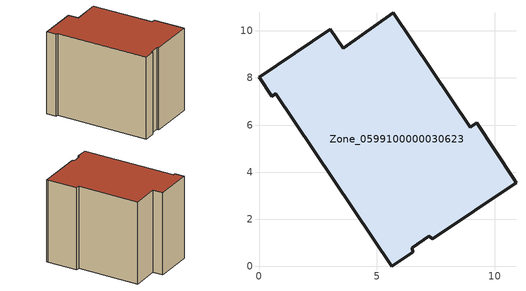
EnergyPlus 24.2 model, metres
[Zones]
Zone_0599100000030623
 floor ground (C_G): 0.7,7.33 0.54,7.22 0,8.04 3.03,10.06 3.58,9.26 5.69,10.77 8.96,5.91 9.24,6.09 10.81,3.73 10.91,3.56 7.37,1.17 7.21,1.27 6.5,0.79 6.53,0.6 5.63,0 z0
 wall outside (C_F): 3.58,9.26 3.03,10.06 0,8.04 0.54,7.22 0.7,7.33 5.63,0 6.53,0.6 6.5,0.79 7.21,1.27 7.37,1.17 10.91,3.56 10.81,3.73 9.24,6.09 8.96,5.91 5.69,10.77 3.58,9.26 z0:7.81
 roof outside (C_R): 5.63,0 6.53,0.6 6.5,0.79 7.21,1.27 7.37,1.17 10.91,3.56 10.81,3.73 9.24,6.09 8.96,5.91 5.69,10.77 3.58,9.26 3.03,10.06 0,8.04 0.54,7.22 0.7,7.33 z7.81
[BUILDING]
Pand.0599100000030623: North Axis=0; Terrain=City; Loads Convergence Tolerance Value=0.04; Temperature Convergence Tolerance Value=0.4; Solar Distribution=FullExterior; Maximum Number of Warmup Days=25; Minimum Number of Warmup Days=1
[Site:Location]
Rotterdam.The.Hague.AP_ZH_NLD Design_Conditions: Latitude=51.96; Longitude=4.45; Time Zone=1; Elevation=-4.5
[SITE:GROUNDTEMPERATURE:BUILDINGSURFACE]
18, 18, 18, 18, 18, 18, 18, 18, 18, 18, 18, 18
[MATERIAL] Thermal Absorptance=0.9; Solar Absorptance=0.7; Visible Absorptance=0.7
Name | Roughness | Thickness | Conductivity | Density | Specific Heat
G.TI.1965-1974 | MediumSmooth | 0.15 | 0.882353 | 540 | 1210
F.TI.1965-1974 | Rough | 0.3 | 0.697674 | 1920 | 840
R.TI.1965-1974 | MediumRough | 0.2 | 0.232558 | 1500 | 1000
[CONSTRUCTION]
C_G: G.TI.1965-1974
C_F: F.TI.1965-1974
C_R: R.TI.1965-1974
[ZONE]
Zone_0599100000030623: Type=1; Multiplier=1; Ceiling Height=Autocalculate; Volume=Autocalculate; Floor Area=autocalculate; Part of Total Floor Area=Yes
[ZONEINFILTRATION:DESIGNFLOWRATE]
Infil_Zone_0599100000030623: Zone or ZoneList or Space or SpaceList=Zone_0599100000030623; Schedule=AlwaysOn; Design Flow Rate Calculation Method=Flow/Area; Flow Rate per Floor Area=0.003; Constant Term Coefficient=1; Temperature Term Coefficient=0; Velocity Term Coefficient=0; Velocity Squared Term Coefficient=0
[HVACTEMPLATE:ZONE:IDEALLOADSAIRSYSTEM]
Zone_0599100000030623: Maximum Heating Supply Air Temperature=50; Minimum Cooling Supply Air Temperature=13; Maximum Heating Supply Air Humidity Ratio=0.0156; Minimum Cooling Supply Air Humidity Ratio=0.0077; Heating Limit=NoLimit; Cooling Limit=NoLimit; Dehumidification Control Type=ConstantSensibleHeatRatio; Cooling Sensible Heat Ratio=0.7; Dehumidification Setpoint=60; Humidification Control Type=None; Humidification Setpoint=30; Outdoor Air Method=None; Outdoor Air Flow Rate per Person=0.00944; Outdoor Air Flow Rate per Zone Floor Area=0; Outdoor Air Flow Rate per Zone=0; Demand Controlled Ventilation Type=None; Outdoor Air Economizer Type=NoEconomizer; Heat Recovery Type=None; Sensible Heat Recovery Effectiveness=0.7; Latent Heat Recovery Effectiveness=0.65
[ZONECONTROL:THERMOSTAT]
ThermostatControl_Zone_0599100000030623: Zone or ZoneList=Zone_0599100000030623; Control Type Schedule=DualSetpointControlType; Control 1=Thermostat_Zone_0599100000030623; Temperature Difference Between Cutout And Setpoint=0
[THERMOSTATSETPOINT:DUALSETPOINT]
Thermostat_Zone_0599100000030623: Heating Setpoint Temperature Schedule=HeatingSetpoint_Zone_0599100000030623; Cooling Setpoint Temperature Schedule=CoolingSetpoint_Zone_0599100000030623
[SCHEDULE:COMPACT]
HeatingSetpoint_Zone_0599100000030623: Through: 12/31, For: AllDays, Until: 24:00, 21
CoolingSetpoint_Zone_0599100000030623: Through: 12/31, For: AllDays, Until: 24:00, 24
DualSetpointControlType: Through: 12/31, For: AllDays, Until: 24:00, 4
AlwaysOn: Through: 12/31, For: AllDays, Until: 24:00, 1
